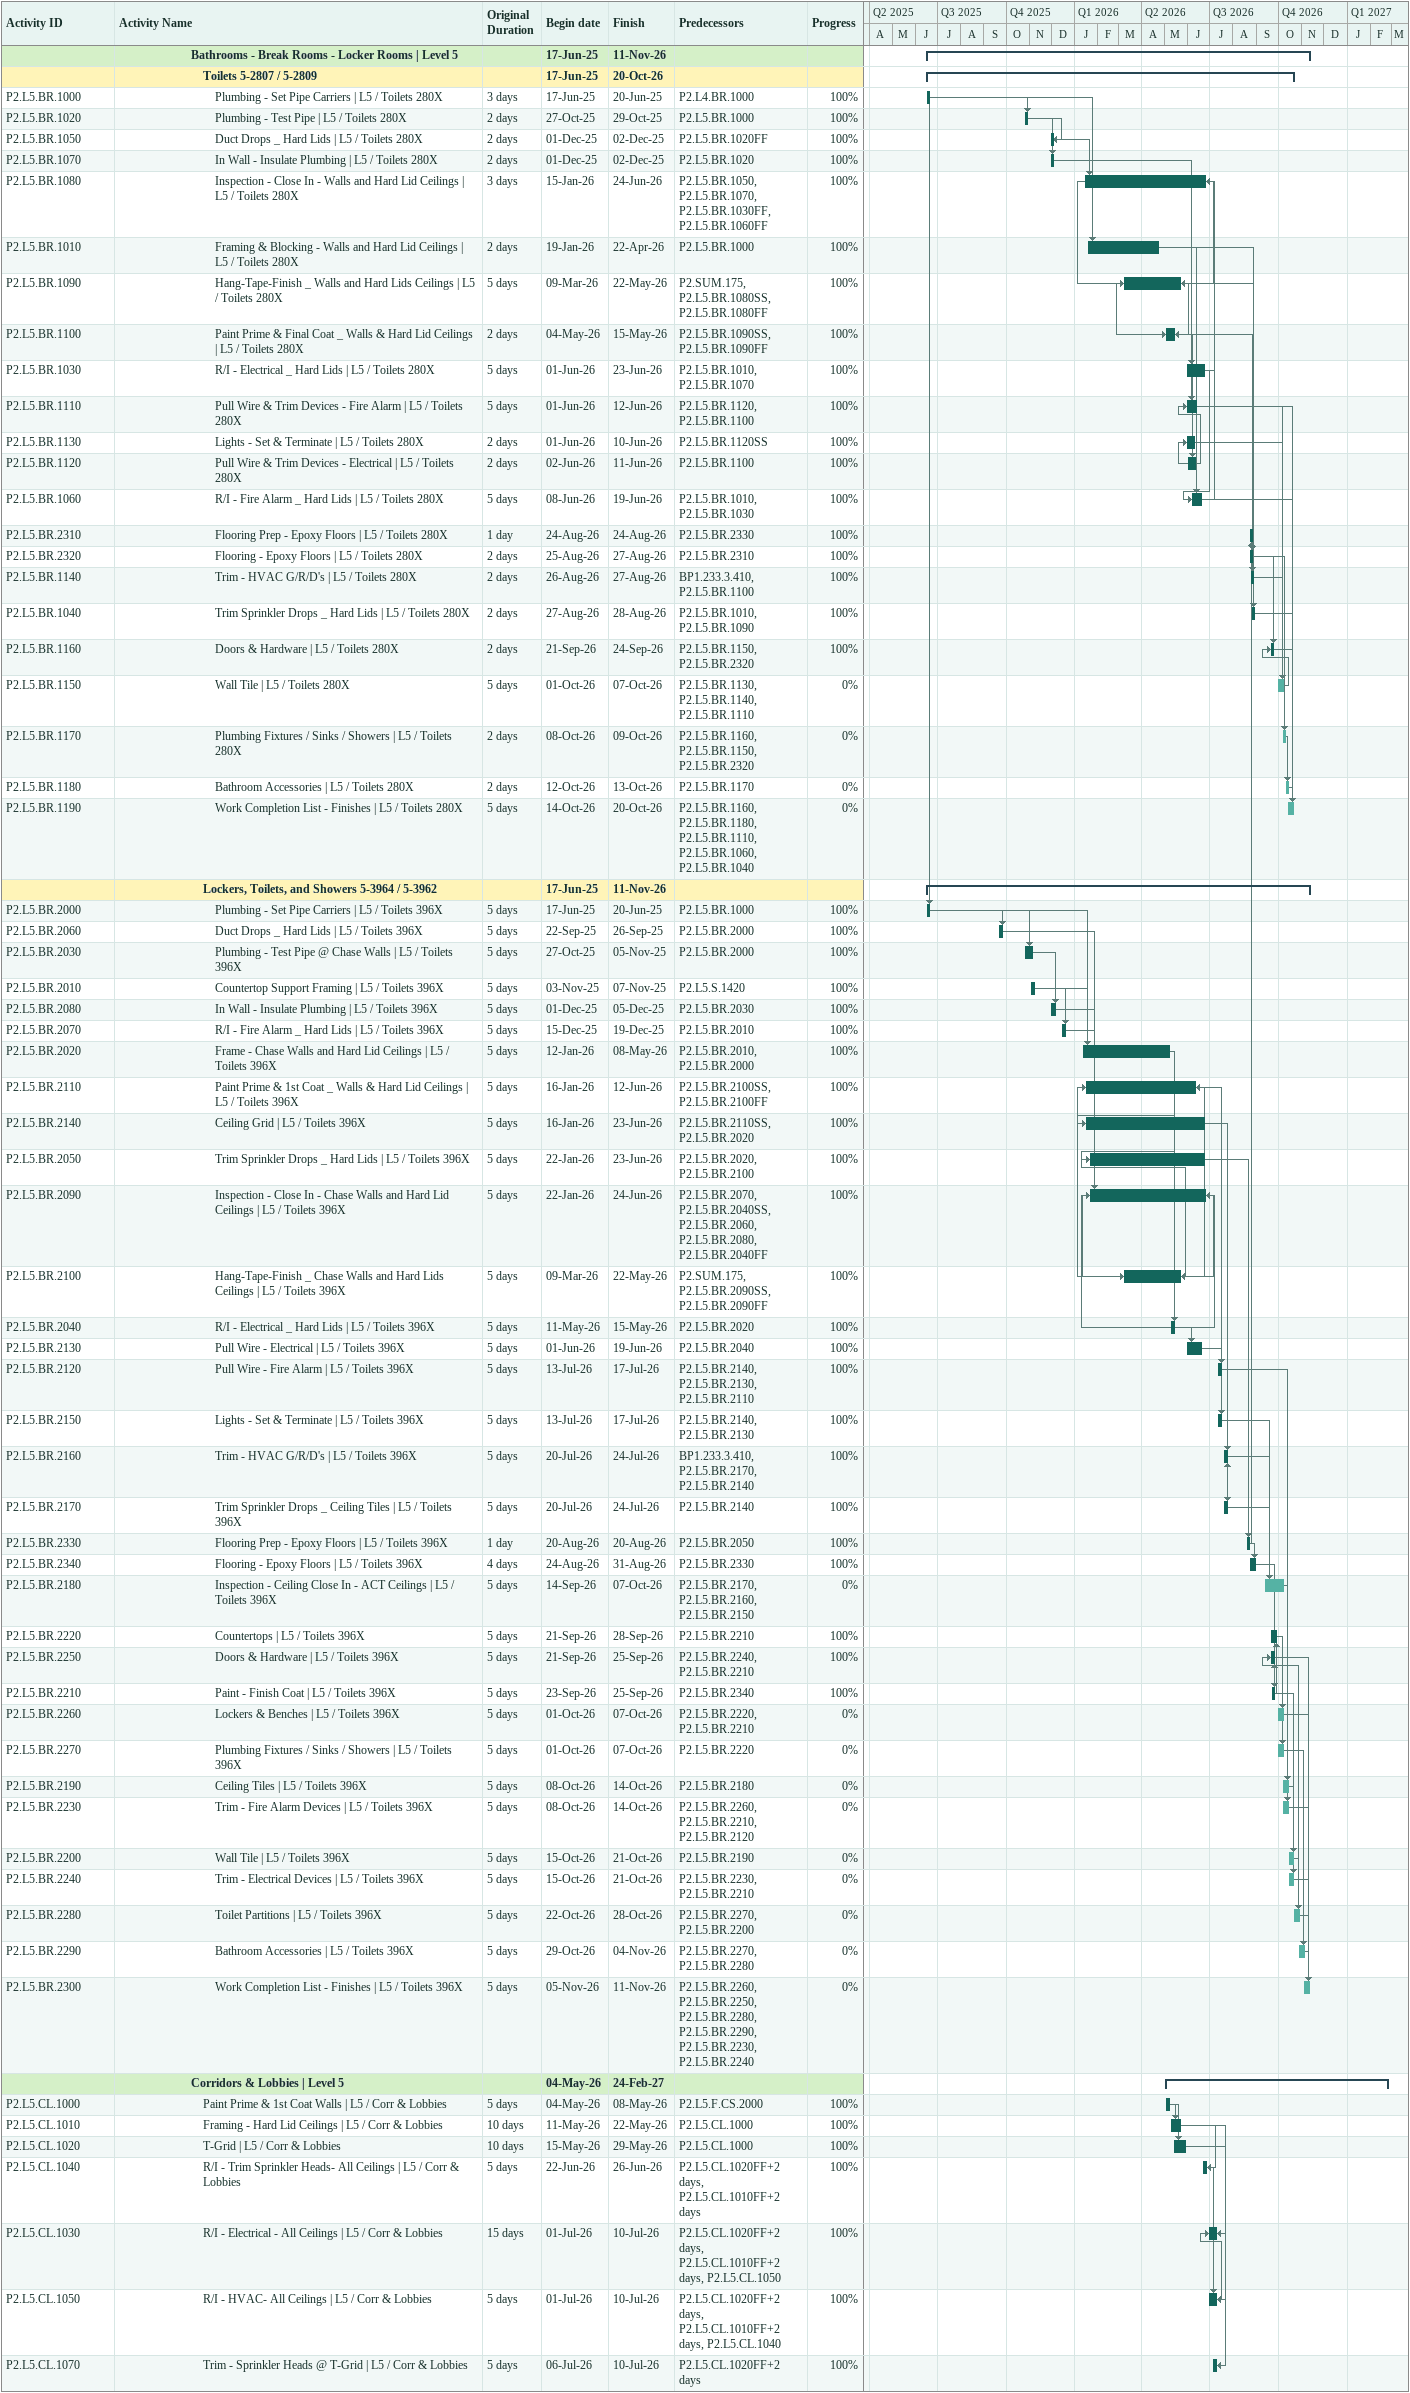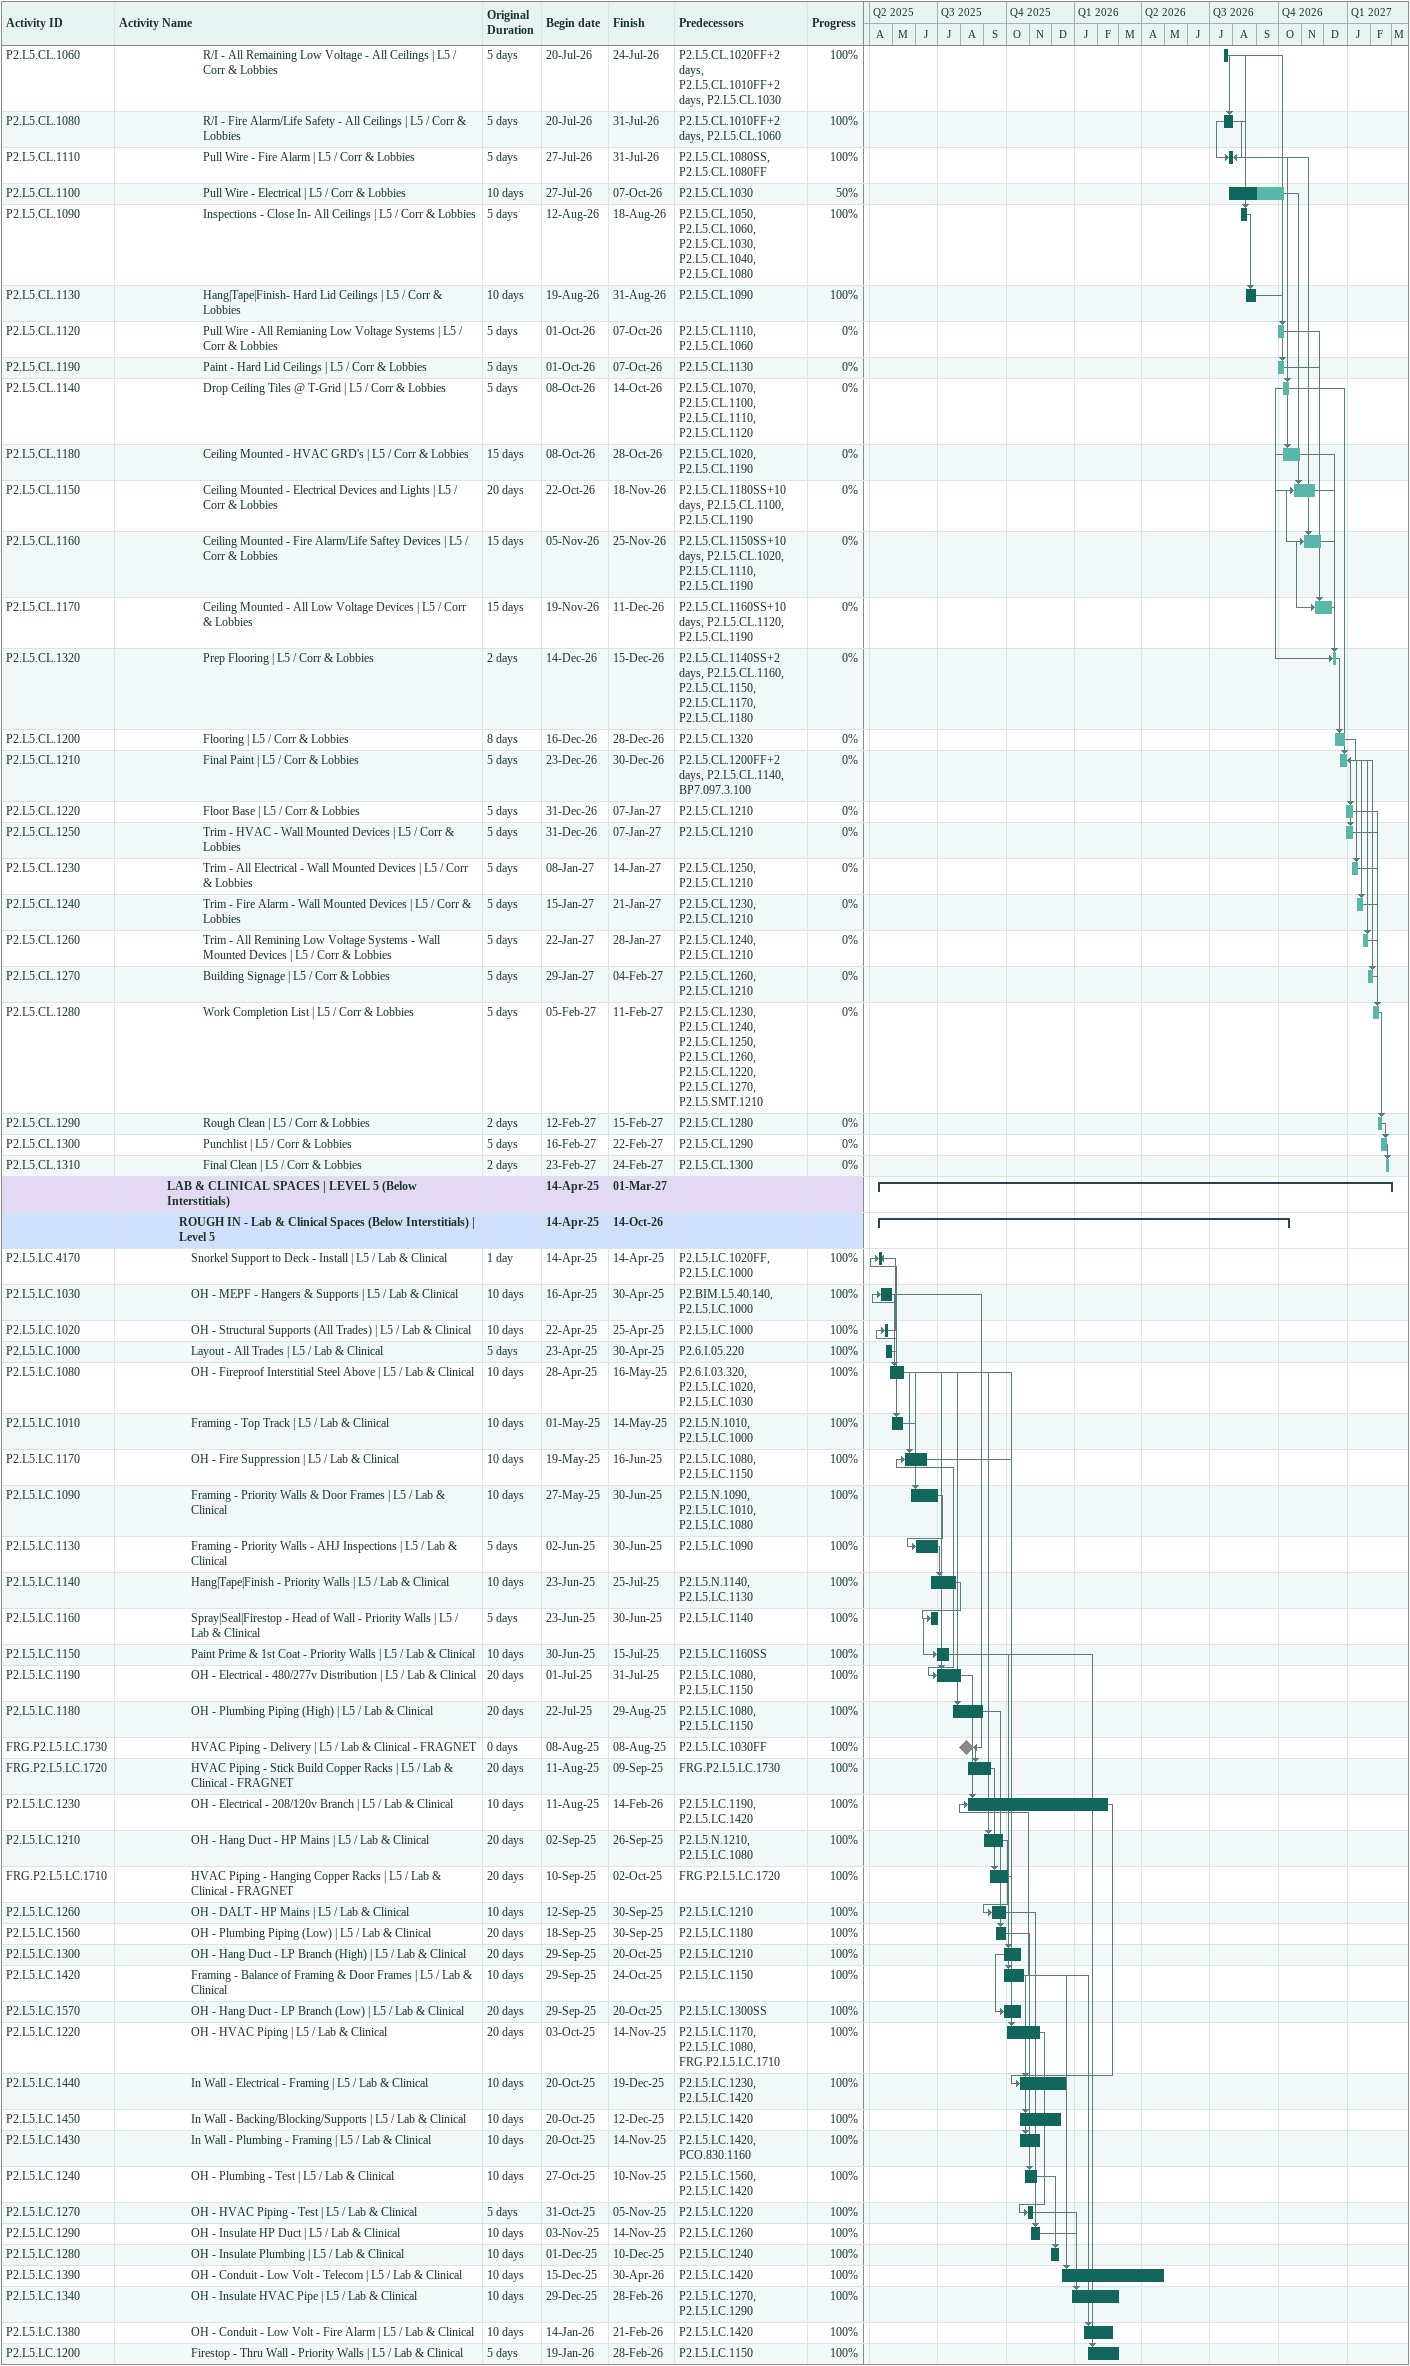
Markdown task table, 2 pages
| ID | Level | Task | Original duration | Start | Finish | Predecessors | % complete |
|---|---|---|---|---|---|---|---|
|  | 7 | **Bathrooms - Break Rooms - Locker Rooms \| Level 5** |  | 2025-06-17 | 2026-11-11 |  |  |
|  | 8 | **Toilets 5-2807 / 5-2809** |  | 2025-06-17 | 2026-10-20 |  |  |
| P2.L5.BR.1000 | 9 | Plumbing - Set Pipe Carriers \| L5 / Toilets 280X | 3d | 2025-06-17 | 2025-06-20 | P2.L4.BR.1000 | 100 |
| P2.L5.BR.1020 | 9 | Plumbing - Test Pipe \| L5 / Toilets 280X | 2d | 2025-10-27 | 2025-10-29 | P2.L5.BR.1000 | 100 |
| P2.L5.BR.1050 | 9 | Duct Drops _ Hard Lids \| L5 / Toilets 280X | 2d | 2025-12-01 | 2025-12-02 | P2.L5.BR.1020FF | 100 |
| P2.L5.BR.1070 | 9 | In Wall - Insulate Plumbing \| L5 / Toilets 280X | 2d | 2025-12-01 | 2025-12-02 | P2.L5.BR.1020 | 100 |
| P2.L5.BR.1080 | 9 | Inspection - Close In - Walls and Hard Lid Ceilings \| L5 / Toilets 280X | 3d | 2026-01-15 | 2026-06-24 | P2.L5.BR.1050, P2.L5.BR.1070, P2.L5.BR.1030FF, P2.L5.BR.1060FF | 100 |
| P2.L5.BR.1010 | 9 | Framing & Blocking - Walls and Hard Lid Ceilings \| L5 / Toilets 280X | 2d | 2026-01-19 | 2026-04-22 | P2.L5.BR.1000 | 100 |
| P2.L5.BR.1090 | 9 | Hang-Tape-Finish _ Walls and Hard Lids Ceilings \| L5 / Toilets 280X | 5d | 2026-03-09 | 2026-05-22 | P2.SUM.175, P2.L5.BR.1080SS, P2.L5.BR.1080FF | 100 |
| P2.L5.BR.1100 | 9 | Paint Prime & Final Coat _ Walls & Hard Lid Ceilings \| L5 / Toilets 280X | 2d | 2026-05-04 | 2026-05-15 | P2.L5.BR.1090SS, P2.L5.BR.1090FF | 100 |
| P2.L5.BR.1030 | 9 | R/I - Electrical _ Hard Lids \| L5 / Toilets 280X | 5d | 2026-06-01 | 2026-06-23 | P2.L5.BR.1010, P2.L5.BR.1070 | 100 |
| P2.L5.BR.1110 | 9 | Pull Wire & Trim Devices - Fire Alarm \| L5 / Toilets 280X | 5d | 2026-06-01 | 2026-06-12 | P2.L5.BR.1120, P2.L5.BR.1100 | 100 |
| P2.L5.BR.1130 | 9 | Lights - Set & Terminate \| L5 / Toilets 280X | 2d | 2026-06-01 | 2026-06-10 | P2.L5.BR.1120SS | 100 |
| P2.L5.BR.1120 | 9 | Pull Wire & Trim Devices - Electrical \| L5 / Toilets 280X | 2d | 2026-06-02 | 2026-06-11 | P2.L5.BR.1100 | 100 |
| P2.L5.BR.1060 | 9 | R/I - Fire Alarm _ Hard Lids \| L5 / Toilets 280X | 5d | 2026-06-08 | 2026-06-19 | P2.L5.BR.1010, P2.L5.BR.1030 | 100 |
| P2.L5.BR.2310 | 9 | Flooring Prep - Epoxy Floors \| L5 / Toilets 280X | 1d | 2026-08-24 | 2026-08-24 | P2.L5.BR.2330 | 100 |
| P2.L5.BR.2320 | 9 | Flooring - Epoxy Floors \| L5 / Toilets 280X | 2d | 2026-08-25 | 2026-08-27 | P2.L5.BR.2310 | 100 |
| P2.L5.BR.1140 | 9 | Trim - HVAC G/R/D's \| L5 / Toilets 280X | 2d | 2026-08-26 | 2026-08-27 | BP1.233.3.410, P2.L5.BR.1100 | 100 |
| P2.L5.BR.1040 | 9 | Trim Sprinkler Drops _ Hard Lids \| L5 / Toilets 280X | 2d | 2026-08-27 | 2026-08-28 | P2.L5.BR.1010, P2.L5.BR.1090 | 100 |
| P2.L5.BR.1160 | 9 | Doors & Hardware \| L5 / Toilets 280X | 2d | 2026-09-21 | 2026-09-24 | P2.L5.BR.1150, P2.L5.BR.2320 | 100 |
| P2.L5.BR.1150 | 9 | Wall Tile \| L5 / Toilets 280X | 5d | 2026-10-01 | 2026-10-07 | P2.L5.BR.1130, P2.L5.BR.1140, P2.L5.BR.1110 | 0 |
| P2.L5.BR.1170 | 9 | Plumbing Fixtures / Sinks / Showers \| L5 / Toilets 280X | 2d | 2026-10-08 | 2026-10-09 | P2.L5.BR.1160, P2.L5.BR.1150, P2.L5.BR.2320 | 0 |
| P2.L5.BR.1180 | 9 | Bathroom Accessories \| L5 / Toilets 280X | 2d | 2026-10-12 | 2026-10-13 | P2.L5.BR.1170 | 0 |
| P2.L5.BR.1190 | 9 | Work Completion List - Finishes \| L5 / Toilets 280X | 5d | 2026-10-14 | 2026-10-20 | P2.L5.BR.1160, P2.L5.BR.1180, P2.L5.BR.1110, P2.L5.BR.1060, P2.L5.BR.1040 | 0 |
|  | 8 | **Lockers, Toilets, and Showers 5-3964 / 5-3962** |  | 2025-06-17 | 2026-11-11 |  |  |
| P2.L5.BR.2000 | 9 | Plumbing - Set Pipe Carriers \| L5 / Toilets 396X | 5d | 2025-06-17 | 2025-06-20 | P2.L5.BR.1000 | 100 |
| P2.L5.BR.2060 | 9 | Duct Drops _ Hard Lids \| L5 / Toilets 396X | 5d | 2025-09-22 | 2025-09-26 | P2.L5.BR.2000 | 100 |
| P2.L5.BR.2030 | 9 | Plumbing - Test Pipe @ Chase Walls \| L5 / Toilets 396X | 5d | 2025-10-27 | 2025-11-05 | P2.L5.BR.2000 | 100 |
| P2.L5.BR.2010 | 9 | Countertop Support Framing \| L5 / Toilets 396X | 5d | 2025-11-03 | 2025-11-07 | P2.L5.S.1420 | 100 |
| P2.L5.BR.2080 | 9 | In Wall - Insulate Plumbing \| L5 / Toilets 396X | 5d | 2025-12-01 | 2025-12-05 | P2.L5.BR.2030 | 100 |
| P2.L5.BR.2070 | 9 | R/I - Fire Alarm _ Hard Lids \| L5 / Toilets 396X | 5d | 2025-12-15 | 2025-12-19 | P2.L5.BR.2010 | 100 |
| P2.L5.BR.2020 | 9 | Frame - Chase Walls and Hard Lid Ceilings \| L5 / Toilets 396X | 5d | 2026-01-12 | 2026-05-08 | P2.L5.BR.2010, P2.L5.BR.2000 | 100 |
| P2.L5.BR.2110 | 9 | Paint Prime & 1st Coat _ Walls & Hard Lid Ceilings \| L5 / Toilets 396X | 5d | 2026-01-16 | 2026-06-12 | P2.L5.BR.2100SS, P2.L5.BR.2100FF | 100 |
| P2.L5.BR.2140 | 9 | Ceiling Grid \| L5 / Toilets 396X | 5d | 2026-01-16 | 2026-06-23 | P2.L5.BR.2110SS, P2.L5.BR.2020 | 100 |
| P2.L5.BR.2050 | 9 | Trim Sprinkler Drops _ Hard Lids \| L5 / Toilets 396X | 5d | 2026-01-22 | 2026-06-23 | P2.L5.BR.2020, P2.L5.BR.2100 | 100 |
| P2.L5.BR.2090 | 9 | Inspection - Close In - Chase Walls and Hard Lid Ceilings \| L5 / Toilets 396X | 5d | 2026-01-22 | 2026-06-24 | P2.L5.BR.2070, P2.L5.BR.2040SS, P2.L5.BR.2060, P2.L5.BR.2080, P2.L5.BR.2040FF | 100 |
| P2.L5.BR.2100 | 9 | Hang-Tape-Finish _ Chase Walls and Hard Lids Ceilings \| L5 / Toilets 396X | 5d | 2026-03-09 | 2026-05-22 | P2.SUM.175, P2.L5.BR.2090SS, P2.L5.BR.2090FF | 100 |
| P2.L5.BR.2040 | 9 | R/I - Electrical _ Hard Lids \| L5 / Toilets 396X | 5d | 2026-05-11 | 2026-05-15 | P2.L5.BR.2020 | 100 |
| P2.L5.BR.2130 | 9 | Pull Wire - Electrical \| L5 / Toilets 396X | 5d | 2026-06-01 | 2026-06-19 | P2.L5.BR.2040 | 100 |
| P2.L5.BR.2120 | 9 | Pull Wire - Fire Alarm \| L5 / Toilets 396X | 5d | 2026-07-13 | 2026-07-17 | P2.L5.BR.2140, P2.L5.BR.2130, P2.L5.BR.2110 | 100 |
| P2.L5.BR.2150 | 9 | Lights - Set & Terminate \| L5 / Toilets 396X | 5d | 2026-07-13 | 2026-07-17 | P2.L5.BR.2140, P2.L5.BR.2130 | 100 |
| P2.L5.BR.2160 | 9 | Trim - HVAC G/R/D's \| L5 / Toilets 396X | 5d | 2026-07-20 | 2026-07-24 | BP1.233.3.410, P2.L5.BR.2170, P2.L5.BR.2140 | 100 |
| P2.L5.BR.2170 | 9 | Trim Sprinkler Drops _ Ceiling Tiles \| L5 / Toilets 396X | 5d | 2026-07-20 | 2026-07-24 | P2.L5.BR.2140 | 100 |
| P2.L5.BR.2330 | 9 | Flooring Prep - Epoxy Floors \| L5 / Toilets 396X | 1d | 2026-08-20 | 2026-08-20 | P2.L5.BR.2050 | 100 |
| P2.L5.BR.2340 | 9 | Flooring - Epoxy Floors \| L5 / Toilets 396X | 4d | 2026-08-24 | 2026-08-31 | P2.L5.BR.2330 | 100 |
| P2.L5.BR.2180 | 9 | Inspection - Ceiling Close In - ACT Ceilings \| L5 / Toilets 396X | 5d | 2026-09-14 | 2026-10-07 | P2.L5.BR.2170, P2.L5.BR.2160, P2.L5.BR.2150 | 0 |
| P2.L5.BR.2220 | 9 | Countertops \| L5 / Toilets 396X | 5d | 2026-09-21 | 2026-09-28 | P2.L5.BR.2210 | 100 |
| P2.L5.BR.2250 | 9 | Doors & Hardware \| L5 / Toilets 396X | 5d | 2026-09-21 | 2026-09-25 | P2.L5.BR.2240, P2.L5.BR.2210 | 100 |
| P2.L5.BR.2210 | 9 | Paint - Finish Coat \| L5 / Toilets 396X | 5d | 2026-09-23 | 2026-09-25 | P2.L5.BR.2340 | 100 |
| P2.L5.BR.2260 | 9 | Lockers & Benches \| L5 / Toilets 396X | 5d | 2026-10-01 | 2026-10-07 | P2.L5.BR.2220, P2.L5.BR.2210 | 0 |
| P2.L5.BR.2270 | 9 | Plumbing Fixtures / Sinks / Showers \| L5 / Toilets 396X | 5d | 2026-10-01 | 2026-10-07 | P2.L5.BR.2220 | 0 |
| P2.L5.BR.2190 | 9 | Ceiling Tiles \| L5 / Toilets 396X | 5d | 2026-10-08 | 2026-10-14 | P2.L5.BR.2180 | 0 |
| P2.L5.BR.2230 | 9 | Trim - Fire Alarm Devices \| L5 / Toilets 396X | 5d | 2026-10-08 | 2026-10-14 | P2.L5.BR.2260, P2.L5.BR.2210, P2.L5.BR.2120 | 0 |
| P2.L5.BR.2200 | 9 | Wall Tile \| L5 / Toilets 396X | 5d | 2026-10-15 | 2026-10-21 | P2.L5.BR.2190 | 0 |
| P2.L5.BR.2240 | 9 | Trim - Electrical Devices \| L5 / Toilets 396X | 5d | 2026-10-15 | 2026-10-21 | P2.L5.BR.2230, P2.L5.BR.2210 | 0 |
| P2.L5.BR.2280 | 9 | Toilet Partitions \| L5 / Toilets 396X | 5d | 2026-10-22 | 2026-10-28 | P2.L5.BR.2270, P2.L5.BR.2200 | 0 |
| P2.L5.BR.2290 | 9 | Bathroom Accessories \| L5 / Toilets 396X | 5d | 2026-10-29 | 2026-11-04 | P2.L5.BR.2270, P2.L5.BR.2280 | 0 |
| P2.L5.BR.2300 | 9 | Work Completion List - Finishes \| L5 / Toilets 396X | 5d | 2026-11-05 | 2026-11-11 | P2.L5.BR.2260, P2.L5.BR.2250, P2.L5.BR.2280, P2.L5.BR.2290, P2.L5.BR.2230, P2.L5.BR.2240 | 0 |
|  | 7 | **Corridors & Lobbies \| Level 5** |  | 2026-05-04 | 2027-02-24 |  |  |
| P2.L5.CL.1000 | 8 | Paint Prime & 1st Coat Walls \| L5 / Corr & Lobbies | 5d | 2026-05-04 | 2026-05-08 | P2.L5.F.CS.2000 | 100 |
| P2.L5.CL.1010 | 8 | Framing - Hard Lid Ceilings \| L5 / Corr & Lobbies | 10d | 2026-05-11 | 2026-05-22 | P2.L5.CL.1000 | 100 |
| P2.L5.CL.1020 | 8 | T-Grid \| L5 / Corr & Lobbies | 10d | 2026-05-15 | 2026-05-29 | P2.L5.CL.1000 | 100 |
| P2.L5.CL.1040 | 8 | R/I - Trim Sprinkler Heads- All Ceilings \| L5 / Corr & Lobbies | 5d | 2026-06-22 | 2026-06-26 | P2.L5.CL.1020FF+2d, P2.L5.CL.1010FF+2d | 100 |
| P2.L5.CL.1030 | 8 | R/I - Electrical - All Ceilings \| L5 / Corr & Lobbies | 15d | 2026-07-01 | 2026-07-10 | P2.L5.CL.1020FF+2d, P2.L5.CL.1010FF+2d, P2.L5.CL.1050 | 100 |
| P2.L5.CL.1050 | 8 | R/I - HVAC- All Ceilings \| L5 / Corr & Lobbies | 5d | 2026-07-01 | 2026-07-10 | P2.L5.CL.1020FF+2d, P2.L5.CL.1010FF+2d, P2.L5.CL.1040 | 100 |
| P2.L5.CL.1070 | 8 | Trim - Sprinkler Heads @ T-Grid \| L5 / Corr & Lobbies | 5d | 2026-07-06 | 2026-07-10 | P2.L5.CL.1020FF+2d | 100 |
| P2.L5.CL.1060 | 8 | R/I - All Remaining Low Voltage - All Ceilings \| L5 / Corr & Lobbies | 5d | 2026-07-20 | 2026-07-24 | P2.L5.CL.1020FF+2d, P2.L5.CL.1010FF+2d, P2.L5.CL.1030 | 100 |
| P2.L5.CL.1080 | 8 | R/I - Fire Alarm/Life Safety - All Ceilings \| L5 / Corr & Lobbies | 5d | 2026-07-20 | 2026-07-31 | P2.L5.CL.1010FF+2d, P2.L5.CL.1060 | 100 |
| P2.L5.CL.1110 | 8 | Pull Wire - Fire Alarm \| L5 / Corr & Lobbies | 5d | 2026-07-27 | 2026-07-31 | P2.L5.CL.1080SS, P2.L5.CL.1080FF | 100 |
| P2.L5.CL.1100 | 8 | Pull Wire - Electrical \| L5 / Corr & Lobbies | 10d | 2026-07-27 | 2026-10-07 | P2.L5.CL.1030 | 50 |
| P2.L5.CL.1090 | 8 | Inspections - Close In- All Ceilings \| L5 / Corr & Lobbies | 5d | 2026-08-12 | 2026-08-18 | P2.L5.CL.1050, P2.L5.CL.1060, P2.L5.CL.1030, P2.L5.CL.1040, P2.L5.CL.1080 | 100 |
| P2.L5.CL.1130 | 8 | Hang\|Tape\|Finish- Hard Lid Ceilings \| L5 / Corr & Lobbies | 10d | 2026-08-19 | 2026-08-31 | P2.L5.CL.1090 | 100 |
| P2.L5.CL.1120 | 8 | Pull Wire - All Remianing Low Voltage Systems \| L5 / Corr & Lobbies | 5d | 2026-10-01 | 2026-10-07 | P2.L5.CL.1110, P2.L5.CL.1060 | 0 |
| P2.L5.CL.1190 | 8 | Paint - Hard Lid Ceilings \| L5 / Corr & Lobbies | 5d | 2026-10-01 | 2026-10-07 | P2.L5.CL.1130 | 0 |
| P2.L5.CL.1140 | 8 | Drop Ceiling Tiles @ T-Grid \| L5 / Corr & Lobbies | 5d | 2026-10-08 | 2026-10-14 | P2.L5.CL.1070, P2.L5.CL.1100, P2.L5.CL.1110, P2.L5.CL.1120 | 0 |
| P2.L5.CL.1180 | 8 | Ceiling Mounted - HVAC GRD's \| L5 / Corr & Lobbies | 15d | 2026-10-08 | 2026-10-28 | P2.L5.CL.1020, P2.L5.CL.1190 | 0 |
| P2.L5.CL.1150 | 8 | Ceiling Mounted - Electrical Devices and Lights \| L5 / Corr & Lobbies | 20d | 2026-10-22 | 2026-11-18 | P2.L5.CL.1180SS+10d, P2.L5.CL.1100, P2.L5.CL.1190 | 0 |
| P2.L5.CL.1160 | 8 | Ceiling Mounted - Fire Alarm/Life Saftey Devices \| L5 / Corr & Lobbies | 15d | 2026-11-05 | 2026-11-25 | P2.L5.CL.1150SS+10d, P2.L5.CL.1020, P2.L5.CL.1110, P2.L5.CL.1190 | 0 |
| P2.L5.CL.1170 | 8 | Ceiling Mounted - All Low Voltage Devices \| L5 / Corr & Lobbies | 15d | 2026-11-19 | 2026-12-11 | P2.L5.CL.1160SS+10d, P2.L5.CL.1120, P2.L5.CL.1190 | 0 |
| P2.L5.CL.1320 | 8 | Prep Flooring \| L5 / Corr & Lobbies | 2d | 2026-12-14 | 2026-12-15 | P2.L5.CL.1140SS+2d, P2.L5.CL.1160, P2.L5.CL.1150, P2.L5.CL.1170, P2.L5.CL.1180 | 0 |
| P2.L5.CL.1200 | 8 | Flooring \| L5 / Corr & Lobbies | 8d | 2026-12-16 | 2026-12-28 | P2.L5.CL.1320 | 0 |
| P2.L5.CL.1210 | 8 | Final Paint \| L5 / Corr & Lobbies | 5d | 2026-12-23 | 2026-12-30 | P2.L5.CL.1200FF+2d, P2.L5.CL.1140, BP7.097.3.100 | 0 |
| P2.L5.CL.1220 | 8 | Floor Base \| L5 / Corr & Lobbies | 5d | 2026-12-31 | 2027-01-07 | P2.L5.CL.1210 | 0 |
| P2.L5.CL.1250 | 8 | Trim - HVAC - Wall Mounted Devices \| L5 / Corr & Lobbies | 5d | 2026-12-31 | 2027-01-07 | P2.L5.CL.1210 | 0 |
| P2.L5.CL.1230 | 8 | Trim - All Electrical - Wall Mounted Devices \| L5 / Corr & Lobbies | 5d | 2027-01-08 | 2027-01-14 | P2.L5.CL.1250, P2.L5.CL.1210 | 0 |
| P2.L5.CL.1240 | 8 | Trim - Fire Alarm - Wall Mounted Devices \| L5 / Corr & Lobbies | 5d | 2027-01-15 | 2027-01-21 | P2.L5.CL.1230, P2.L5.CL.1210 | 0 |
| P2.L5.CL.1260 | 8 | Trim - All Remining Low Voltage Systems - Wall Mounted Devices \| L5 / Corr & Lobbies | 5d | 2027-01-22 | 2027-01-28 | P2.L5.CL.1240, P2.L5.CL.1210 | 0 |
| P2.L5.CL.1270 | 8 | Building Signage \| L5 / Corr & Lobbies | 5d | 2027-01-29 | 2027-02-04 | P2.L5.CL.1260, P2.L5.CL.1210 | 0 |
| P2.L5.CL.1280 | 8 | Work Completion List \| L5 / Corr & Lobbies | 5d | 2027-02-05 | 2027-02-11 | P2.L5.CL.1230, P2.L5.CL.1240, P2.L5.CL.1250, P2.L5.CL.1260, P2.L5.CL.1220, P2.L5.CL.1270, P2.L5.SMT.1210 | 0 |
| P2.L5.CL.1290 | 8 | Rough Clean \| L5 / Corr & Lobbies | 2d | 2027-02-12 | 2027-02-15 | P2.L5.CL.1280 | 0 |
| P2.L5.CL.1300 | 8 | Punchlist \| L5 / Corr & Lobbies | 5d | 2027-02-16 | 2027-02-22 | P2.L5.CL.1290 | 0 |
| P2.L5.CL.1310 | 8 | Final Clean \| L5 / Corr & Lobbies | 2d | 2027-02-23 | 2027-02-24 | P2.L5.CL.1300 | 0 |
|  | 5 | **LAB & CLINICAL SPACES \| LEVEL 5 (Below Interstitials)** |  | 2025-04-14 | 2027-03-01 |  |  |
|  | 6 | **ROUGH IN - Lab & Clinical Spaces (Below Interstitials) \| Level 5** |  | 2025-04-14 | 2026-10-14 |  |  |
| P2.L5.LC.4170 | 7 | Snorkel Support to Deck - Install \| L5 / Lab & Clinical | 1d | 2025-04-14 | 2025-04-14 | P2.L5.LC.1020FF, P2.L5.LC.1000 | 100 |
| P2.L5.LC.1030 | 7 | OH - MEPF - Hangers & Supports \| L5 / Lab & Clinical | 10d | 2025-04-16 | 2025-04-30 | P2.BIM.L5.40.140, P2.L5.LC.1000 | 100 |
| P2.L5.LC.1020 | 7 | OH - Structural Supports (All Trades) \| L5 / Lab & Clinical | 10d | 2025-04-22 | 2025-04-25 | P2.L5.LC.1000 | 100 |
| P2.L5.LC.1000 | 7 | Layout - All Trades \| L5 / Lab & Clinical | 5d | 2025-04-23 | 2025-04-30 | P2.6.I.05.220 | 100 |
| P2.L5.LC.1080 | 7 | OH - Fireproof Interstitial Steel Above \| L5 / Lab & Clinical | 10d | 2025-04-28 | 2025-05-16 | P2.6.I.03.320, P2.L5.LC.1020, P2.L5.LC.1030 | 100 |
| P2.L5.LC.1010 | 7 | Framing - Top Track \| L5 / Lab & Clinical | 10d | 2025-05-01 | 2025-05-14 | P2.L5.N.1010, P2.L5.LC.1000 | 100 |
| P2.L5.LC.1170 | 7 | OH - Fire Suppression \| L5 / Lab & Clinical | 10d | 2025-05-19 | 2025-06-16 | P2.L5.LC.1080, P2.L5.LC.1150 | 100 |
| P2.L5.LC.1090 | 7 | Framing - Priority Walls & Door Frames \| L5 / Lab & Clinical | 10d | 2025-05-27 | 2025-06-30 | P2.L5.N.1090, P2.L5.LC.1010, P2.L5.LC.1080 | 100 |
| P2.L5.LC.1130 | 7 | Framing - Priority Walls - AHJ Inspections \| L5 / Lab & Clinical | 5d | 2025-06-02 | 2025-06-30 | P2.L5.LC.1090 | 100 |
| P2.L5.LC.1140 | 7 | Hang\|Tape\|Finish - Priority Walls \| L5 / Lab & Clinical | 10d | 2025-06-23 | 2025-07-25 | P2.L5.N.1140, P2.L5.LC.1130 | 100 |
| P2.L5.LC.1160 | 7 | Spray\|Seal\|Firestop - Head of Wall - Priority Walls \| L5 / Lab & Clinical | 5d | 2025-06-23 | 2025-06-30 | P2.L5.LC.1140 | 100 |
| P2.L5.LC.1150 | 7 | Paint Prime & 1st Coat - Priority Walls \| L5 / Lab & Clinical | 10d | 2025-06-30 | 2025-07-15 | P2.L5.LC.1160SS | 100 |
| P2.L5.LC.1190 | 7 | OH - Electrical - 480/277v Distribution \| L5 / Lab & Clinical | 20d | 2025-07-01 | 2025-07-31 | P2.L5.LC.1080, P2.L5.LC.1150 | 100 |
| P2.L5.LC.1180 | 7 | OH - Plumbing Piping (High) \| L5 / Lab & Clinical | 20d | 2025-07-22 | 2025-08-29 | P2.L5.LC.1080, P2.L5.LC.1150 | 100 |
| FRG.P2.L5.LC.1730 | 7 | HVAC Piping - Delivery \| L5 / Lab & Clinical - FRAGNET | 0d | 2025-08-08 | 2025-08-08 | P2.L5.LC.1030FF | 100 |
| FRG.P2.L5.LC.1720 | 7 | HVAC Piping - Stick Build Copper Racks \| L5 / Lab & Clinical - FRAGNET | 20d | 2025-08-11 | 2025-09-09 | FRG.P2.L5.LC.1730 | 100 |
| P2.L5.LC.1230 | 7 | OH - Electrical - 208/120v Branch \| L5 / Lab & Clinical | 10d | 2025-08-11 | 2026-02-14 | P2.L5.LC.1190, P2.L5.LC.1420 | 100 |
| P2.L5.LC.1210 | 7 | OH - Hang Duct - HP Mains \| L5 / Lab & Clinical | 20d | 2025-09-02 | 2025-09-26 | P2.L5.N.1210, P2.L5.LC.1080 | 100 |
| FRG.P2.L5.LC.1710 | 7 | HVAC Piping - Hanging Copper Racks \| L5 / Lab & Clinical - FRAGNET | 20d | 2025-09-10 | 2025-10-02 | FRG.P2.L5.LC.1720 | 100 |
| P2.L5.LC.1260 | 7 | OH - DALT - HP Mains \| L5 / Lab & Clinical | 10d | 2025-09-12 | 2025-09-30 | P2.L5.LC.1210 | 100 |
| P2.L5.LC.1560 | 7 | OH - Plumbing Piping (Low) \| L5 / Lab & Clinical | 20d | 2025-09-18 | 2025-09-30 | P2.L5.LC.1180 | 100 |
| P2.L5.LC.1300 | 7 | OH - Hang Duct - LP Branch (High) \| L5 / Lab & Clinical | 20d | 2025-09-29 | 2025-10-20 | P2.L5.LC.1210 | 100 |
| P2.L5.LC.1420 | 7 | Framing - Balance of Framing & Door Frames \| L5 / Lab & Clinical | 10d | 2025-09-29 | 2025-10-24 | P2.L5.LC.1150 | 100 |
| P2.L5.LC.1570 | 7 | OH - Hang Duct - LP Branch (Low) \| L5 / Lab & Clinical | 20d | 2025-09-29 | 2025-10-20 | P2.L5.LC.1300SS | 100 |
| P2.L5.LC.1220 | 7 | OH - HVAC Piping \| L5 / Lab & Clinical | 20d | 2025-10-03 | 2025-11-14 | P2.L5.LC.1170, P2.L5.LC.1080, FRG.P2.L5.LC.1710 | 100 |
| P2.L5.LC.1440 | 7 | In Wall - Electrical - Framing \| L5 / Lab & Clinical | 10d | 2025-10-20 | 2025-12-19 | P2.L5.LC.1230, P2.L5.LC.1420 | 100 |
| P2.L5.LC.1450 | 7 | In Wall - Backing/Blocking/Supports \| L5 / Lab & Clinical | 10d | 2025-10-20 | 2025-12-12 | P2.L5.LC.1420 | 100 |
| P2.L5.LC.1430 | 7 | In Wall - Plumbing - Framing \| L5 / Lab & Clinical | 10d | 2025-10-20 | 2025-11-14 | P2.L5.LC.1420, PCO.830.1160 | 100 |
| P2.L5.LC.1240 | 7 | OH - Plumbing - Test \| L5 / Lab & Clinical | 10d | 2025-10-27 | 2025-11-10 | P2.L5.LC.1560, P2.L5.LC.1420 | 100 |
| P2.L5.LC.1270 | 7 | OH - HVAC Piping - Test \| L5 / Lab & Clinical | 5d | 2025-10-31 | 2025-11-05 | P2.L5.LC.1220 | 100 |
| P2.L5.LC.1290 | 7 | OH - Insulate HP Duct \| L5 / Lab & Clinical | 10d | 2025-11-03 | 2025-11-14 | P2.L5.LC.1260 | 100 |
| P2.L5.LC.1280 | 7 | OH - Insulate Plumbing \| L5 / Lab & Clinical | 10d | 2025-12-01 | 2025-12-10 | P2.L5.LC.1240 | 100 |
| P2.L5.LC.1390 | 7 | OH - Conduit - Low Volt - Telecom \| L5 / Lab & Clinical | 10d | 2025-12-15 | 2026-04-30 | P2.L5.LC.1420 | 100 |
| P2.L5.LC.1340 | 7 | OH - Insulate HVAC Pipe \| L5 / Lab & Clinical | 10d | 2025-12-29 | 2026-02-28 | P2.L5.LC.1270, P2.L5.LC.1290 | 100 |
| P2.L5.LC.1380 | 7 | OH - Conduit - Low Volt - Fire Alarm \| L5 / Lab & Clinical | 10d | 2026-01-14 | 2026-02-21 | P2.L5.LC.1420 | 100 |
| P2.L5.LC.1200 | 7 | Firestop - Thru Wall - Priority Walls \| L5 / Lab & Clinical | 5d | 2026-01-19 | 2026-02-28 | P2.L5.LC.1150 | 100 |
